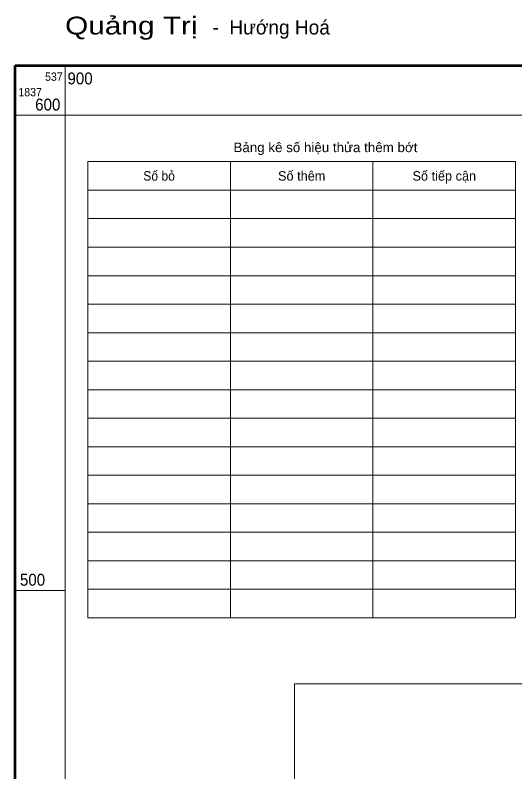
# Model space of a CAD drawing. Header units: metres. Extents: x 537880 to 538618, y 1836864 to 1837647.
# Drawn here: x 537889.5 to 537995, y 1837461.4 to 1837621.1 of the extents above; entities that cross this region are included whole.
import ezdxf
from ezdxf.enums import TextEntityAlignment as Align

# ---------------------------------------------------------------- set-up
doc = ezdxf.new("R2010")
doc.units = ezdxf.units.M
doc.header["$LTSCALE"] = 0.24
doc.layers.add('36', color=7, linetype='Continuous', lineweight=13)
doc.layers.add('63', color=7, linetype='Continuous', lineweight=13)

msp = doc.modelspace()

# ---------------------------------------------------------------- linework, layer by layer
at = {"layer": '36'}
msp.add_lwpolyline([(537948.23, 1837480.37), (538128.23, 1837480.37), (538128.23, 1837196.85), (537948.23, 1837196.85)], close=True, dxfattribs=at)
at = {"layer": '63'}
for p, q in [((537900, 1837600), (537900, 1837610.5)), ((537900, 1837600), (537889.5, 1837600)), ((537934.77, 1837590.24), (537934.77, 1837494.24)), ((537964.77, 1837590.24), (537964.77, 1837494.24)), ((537904.77, 1837584.24), (537994.77, 1837584.24)), ((537904.77, 1837578.24), (537994.77, 1837578.24)), ((537904.77, 1837572.24), (537994.77, 1837572.24)), ((537904.77, 1837566.24), (537994.77, 1837566.24)), ((537904.77, 1837560.24), (537994.77, 1837560.24)), ((537904.77, 1837554.24), (537994.77, 1837554.24)), ((537904.77, 1837548.24), (537994.77, 1837548.24)), ((537904.77, 1837542.24), (537994.77, 1837542.24)), ((537904.77, 1837536.24), (537994.77, 1837536.24)), ((537904.77, 1837530.24), (537994.77, 1837530.24)), ((537904.77, 1837524.24), (537994.77, 1837524.24)), ((537904.77, 1837518.24), (537994.77, 1837518.24)), ((537904.77, 1837512.24), (537994.77, 1837512.24)), ((537904.77, 1837506.24), (537994.77, 1837506.24)), ((537900, 1837500), (537889.5, 1837500)), ((537904.77, 1837500.24), (537994.77, 1837500.24))]:
    msp.add_line(p, q, dxfattribs=at)
at = {"layer": '63', "lineweight": 158}
msp.add_lwpolyline([(537889.5, 1837610.5), (538610.5, 1837610.5), (538610.5, 1836889.5), (537889.5, 1836889.5)], close=True, dxfattribs=at)
at = {"layer": '63'}
for points in [[(537900, 1837600), (538600, 1837600), (538600, 1836900), (537900, 1836900)], [(537904.77, 1837590.24), (537994.77, 1837590.24), (537994.77, 1837494.24), (537904.77, 1837494.24)]]:
    msp.add_lwpolyline(points, close=True, dxfattribs=at)

# ---------------------------------------------------------------- texts
for s, height, width, p in [('Quảng Trị', 3.75, 1.25, (537900, 1837617)), ('900', 2.5, 0.95, (537900.5, 1837606.5)), ('1837', 1.75, 0.95, (537890.17, 1837603.99)), ('500', 2.5, 0.95, (537890.5, 1837501))]:
    msp.add_text(s, height=height, dxfattribs=dict(at, width=width)).set_placement(p)
msp.add_text('  -  Hướng Hoá', height=3, dxfattribs=at).set_placement((537928.76, 1837617))
at = {"layer": '63', "width": 0.95}
for s, height, p in [('537', 1.75, (537899.5, 1837607.25)), ('600', 2.5, (537899, 1837601))]:
    msp.add_text(s, height=height, dxfattribs=at).set_placement(p, align=Align.RIGHT)
at = {"layer": '63'}
for s, width, p in [('Bảng kê số hiệu thửa thêm bớt', 1.05, (537954.765, 1837592.24)), ('Số bỏ', 0.95, (537919.775, 1837586.24))]:
    msp.add_text(s, height=2, dxfattribs=dict(at, width=width)).set_placement(p, align=Align.CENTER)
for s, p in [('Số thêm', (537949.77, 1837586.24)), ('Số tiếp cận', (537979.765, 1837586.24))]:
    msp.add_text(s, height=2, dxfattribs=at).set_placement(p, align=Align.CENTER)

doc.saveas('drawing.dxf')
